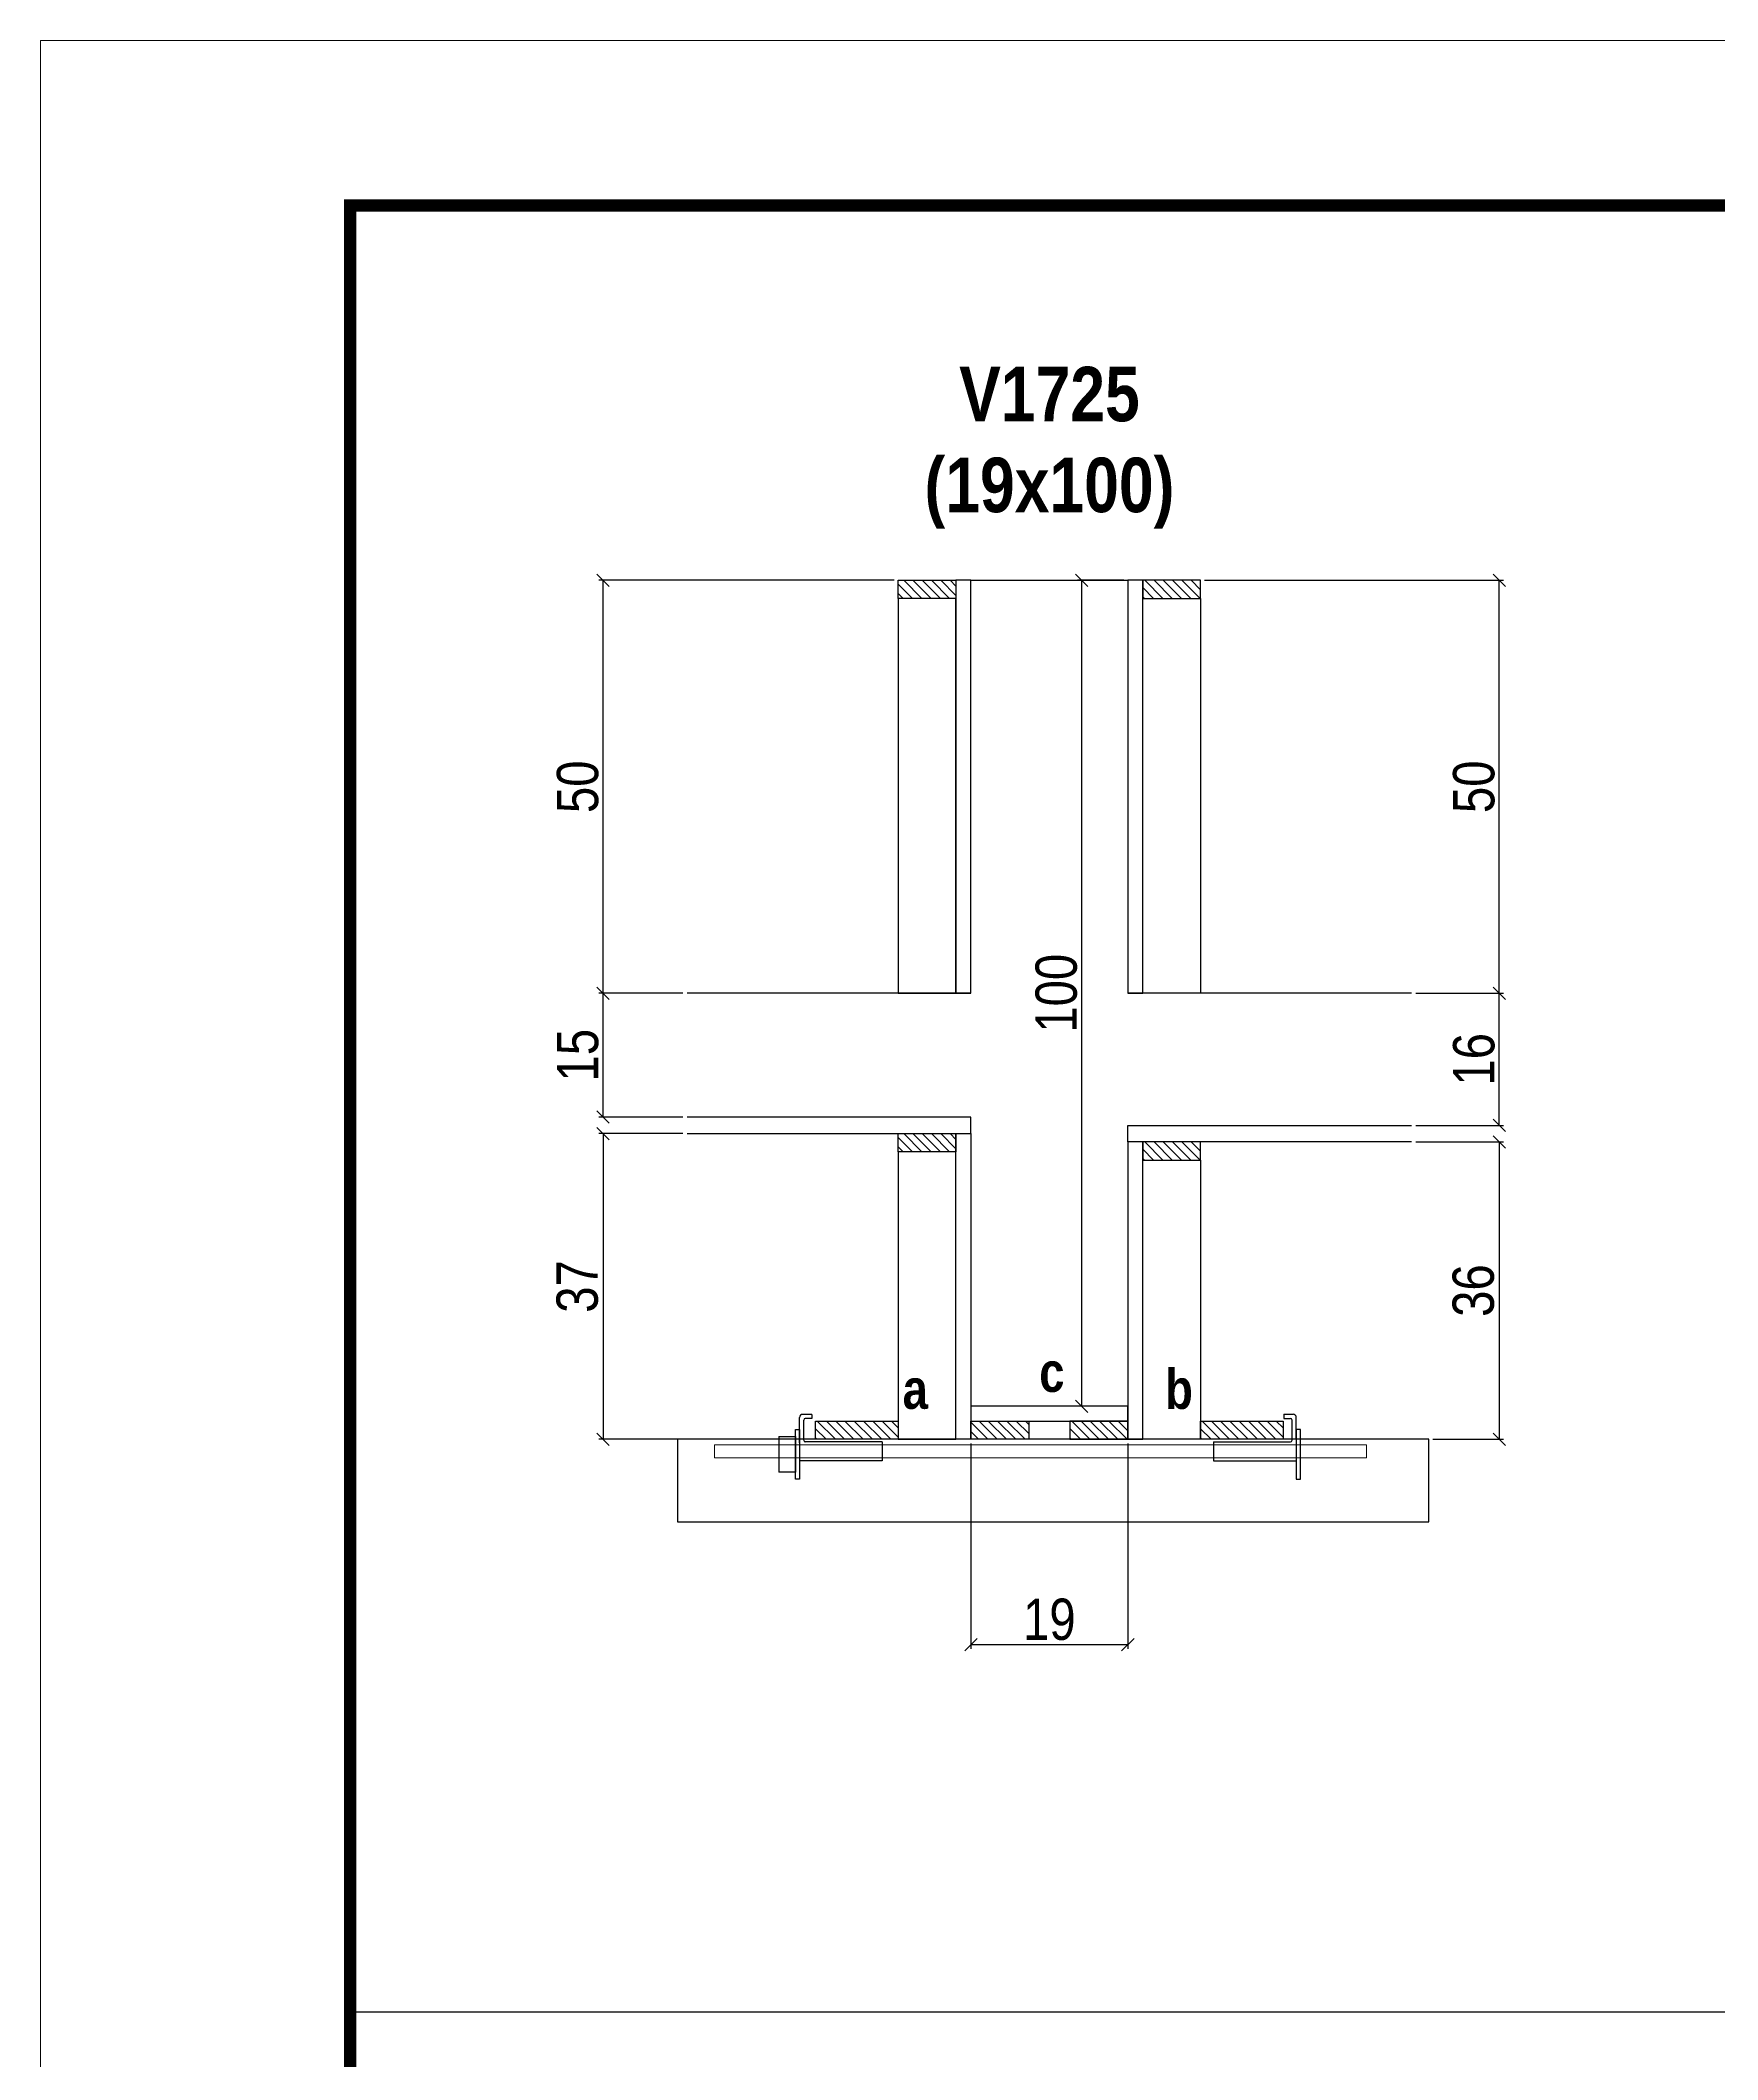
# Model space of a CAD drawing. Extents: x 3309 to 10008, y -2522 to 14608.
# Drawn here: x 3309.4 to 3715.4, y 8376 to 8865 of the extents above; entities that cross this region are included whole.
import ezdxf

# ---------------------------------------------------------------- set-up
doc = ezdxf.new("R2010")
doc.units = 0
doc.linetypes.add('DASHED', pattern=[0.75, 0.5, -0.25])
for name, color, linetype in [('barrote', 251, 'Continuous'), ('COTA', 241, 'Continuous'), ('detalhes', 4, 'Continuous'), ('NOMENCLATURA', 7, 'Continuous'), ('Painéis', 200, 'Continuous'), ('presilha', 1, 'Continuous'), ('SARR_2.2x10', 60, 'Continuous'), ('SARR_2.2x7', 40, 'Continuous'), ('SARR_3.5x7', 81, 'Continuous')]:
    doc.layers.add(name, color=color, linetype=linetype)
for name, color, linetype, lineweight in [('CONCRETO', 251, 'Continuous', 25), ('Folhas', 255, 'Continuous', 9), ('SARRAFO DE PRESSAO', 251, 'DASHED', 9), ('SCO-___-LAJ', 2, 'Continuous', 0)]:
    doc.layers.add(name, color=color, linetype=linetype, lineweight=lineweight)
doc.styles.add('COTA TECNICA 2X', font='techl___.ttf', dxfattribs={"height": 10})
doc.styles.add('TECNICA', font='techb___.ttf', dxfattribs={"height": 10})
doc.dimstyles.new('SECAO', dxfattribs={"dimscale": 0.333333, "dimtxt": 5, "dimasz": 9, "dimexe": 3, "dimexo": 3, "dimgap": 3, "dimtad": 1, "dimdec": 1, "dimlfac": 0.5, "dimzin": 12, "dimdsep": 46, "dimtxsty": 'COTA TECNICA 2X', "dimblk1": 'OBLIQUE', "dimblk2": 'OBLIQUE', "dimsah": 1, "dimcen": 0.9, "dimclrd": 4, "dimclre": 4, "dimclrt": 240, "dimadec": 1, "dimazin": 3, "dimtfac": 1, "dimtdec": 1, "dimtmove": 0, "dimatfit": 3, "dimfxl": 1, "dimtolj": 1, "dimtzin": 12, "dimarcsym": 0})
pattern_1 = [(135, (36770.1903, -114985.928), (-1.122532015, -1.122532015), [])]
pattern_2 = [(135, (36684.5903, -114782.328), (-1.122532015, -1.122532015), [])]

# ---------------------------------------------------------------- blocks, each defined once
blk = doc.blocks.new('9999999999')
at = {"layer": 'Folhas'}
blk.add_lwpolyline([(98138.98, 34190.21), (99623.98, 34190.21), (99623.98, 35240.21), (98138.98, 35240.21)], close=True, dxfattribs=at)
at = {"layer": 'Folhas', "color": 30, "const_width": 3}
blk.add_lwpolyline([(98213.98, 34230.21), (99583.98, 34230.21), (99583.98, 35200.21), (98213.98, 35200.21)], close=True, dxfattribs=at)
blk = doc.blocks.new('_Oblique')
at = {"color": 0, "linetype": 'ByBlock', "lineweight": -2}
blk.add_line((-0.5, -0.5), (0.5, 0.5), dxfattribs=at)
blk = doc.blocks.new('*D3151')
at = {"layer": 'COTA', "color": 4, "lineweight": -2, "transparency": 16777216}
for p, q in [((3534.65, 8525.24), (3534.65, 8475.49)), ((3572.65, 8525.24), (3572.65, 8475.49)), ((3572.65, 8476.49), (3534.65, 8476.49))]:
    blk.add_line(p, q, dxfattribs=at)
at = {"layer": 'Defpoints', "color": 0, "transparency": 16777216}
for p in [(3534.65, 8526.24), (3572.65, 8526.24), (3534.65, 8476.49)]:
    blk.add_point(p, dxfattribs=at)
at = {"layer": 'COTA', "color": 4, "lineweight": -2, "transparency": 16777216, "xscale": 3, "yscale": 3, "zscale": 3, "rotation": 180}
blk.add_blockref('_Oblique', (3534.65, 8476.49), dxfattribs=at)
at = {"layer": 'COTA', "color": 4, "lineweight": -2, "transparency": 16777216, "xscale": 3, "yscale": 3, "zscale": 3}
blk.add_blockref('_Oblique', (3572.65, 8476.49), dxfattribs=at)
at = {"layer": 'COTA', "color": 240, "transparency": 16777216, "insert": (3553.65, 8482.58), "char_height": 10, "attachment_point": 5, "style": 'COTA TECNICA 2X'}
blk.add_mtext('\\A1;19', dxfattribs=at)
blk = doc.blocks.new('*D3152')
at = {"layer": 'COTA', "color": 4, "lineweight": -2, "transparency": 16777216}
for p, q in [((3464.95, 8600.24), (3444.6, 8600.24)), ((3445.6, 8600.24), (3445.6, 8526.24)), ((3525.65, 8526.24), (3444.6, 8526.24))]:
    blk.add_line(p, q, dxfattribs=at)
at = {"layer": 'Defpoints', "color": 0, "transparency": 16777216}
for p in [(3465.95, 8600.24), (3445.6, 8526.24), (3526.65, 8526.24, 0)]:
    blk.add_point(p, dxfattribs=at)
at = {"layer": 'COTA', "color": 4, "lineweight": -2, "transparency": 16777216, "xscale": 3, "yscale": 3, "zscale": 3}
for p, rotation in [((3445.6, 8600.24), 90), ((3445.6, 8526.24), 270)]:
    blk.add_blockref('_Oblique', p, dxfattribs=dict(at, rotation=rotation))
at = {"layer": 'COTA', "color": 240, "transparency": 16777216, "insert": (3439.39, 8563.24), "char_height": 10, "attachment_point": 5, "rotation": 90, "style": 'COTA TECNICA 2X'}
blk.add_mtext('\\A1;37', dxfattribs=at)
blk = doc.blocks.new('*D3153')
at = {"layer": 'COTA', "color": 4, "lineweight": -2, "transparency": 16777216}
for p, q in [((3642.35, 8598.24), (3663.57, 8598.24)), ((3662.57, 8598.24), (3662.57, 8526.24)), ((3646.51, 8526.24), (3663.57, 8526.24))]:
    blk.add_line(p, q, dxfattribs=at)
at = {"layer": 'Defpoints', "color": 0, "transparency": 16777216}
for p in [(3641.35, 8598.24), (3645.51, 8526.24, 0), (3662.57, 8526.24)]:
    blk.add_point(p, dxfattribs=at)
at = {"layer": 'COTA', "color": 4, "lineweight": -2, "transparency": 16777216, "xscale": 3, "yscale": 3, "zscale": 3}
for p, rotation in [((3662.57, 8598.24), 90), ((3662.57, 8526.24), 270)]:
    blk.add_blockref('_Oblique', p, dxfattribs=dict(at, rotation=rotation))
at = {"layer": 'COTA', "color": 240, "transparency": 16777216, "insert": (3656.35, 8562.24), "char_height": 10, "attachment_point": 5, "rotation": 90, "style": 'COTA TECNICA 2X'}
blk.add_mtext('\\A1;36', dxfattribs=at)
blk = doc.blocks.new('*D3154')
at = {"layer": 'COTA', "color": 4, "lineweight": -2, "transparency": 16777216}
for p, q in [((3571.65, 8734.24), (3560.48, 8734.24)), ((3561.48, 8534.24), (3561.48, 8734.24)), ((3571.65, 8534.24), (3560.48, 8534.24))]:
    blk.add_line(p, q, dxfattribs=at)
at = {"layer": 'Defpoints', "color": 0, "transparency": 16777216}
for p in [(3561.48, 8734.24), (3572.65, 8734.24), (3572.65, 8534.24)]:
    blk.add_point(p, dxfattribs=at)
at = {"layer": 'COTA', "color": 4, "lineweight": -2, "transparency": 16777216, "xscale": 3, "yscale": 3, "zscale": 3}
for p, rotation in [((3561.48, 8734.24), 90), ((3561.48, 8534.24), 270)]:
    blk.add_blockref('_Oblique', p, dxfattribs=dict(at, rotation=rotation))
at = {"layer": 'COTA', "color": 240, "transparency": 16777216, "insert": (3555.37, 8634.24), "char_height": 10, "attachment_point": 5, "rotation": 90, "style": 'COTA TECNICA 2X'}
blk.add_mtext('\\A1;100', dxfattribs=at)
blk = doc.blocks.new('*D3155')
at = {"layer": 'COTA', "color": 4, "lineweight": -2, "transparency": 16777216}
for p, q in [((3642.35, 8634.24), (3663.57, 8634.24)), ((3662.57, 8602.24), (3662.57, 8634.24)), ((3642.35, 8602.24), (3663.57, 8602.24))]:
    blk.add_line(p, q, dxfattribs=at)
at = {"layer": 'Defpoints', "color": 0, "transparency": 16777216}
for p in [(3641.35, 8634.24), (3662.57, 8634.24), (3641.35, 8602.24)]:
    blk.add_point(p, dxfattribs=at)
at = {"layer": 'COTA', "color": 4, "lineweight": -2, "transparency": 16777216, "xscale": 3, "yscale": 3, "zscale": 3}
for p, rotation in [((3662.57, 8634.24), 90), ((3662.57, 8602.24), 270)]:
    blk.add_blockref('_Oblique', p, dxfattribs=dict(at, rotation=rotation))
at = {"layer": 'COTA', "color": 240, "transparency": 16777216, "insert": (3656.47, 8618.24), "char_height": 10, "attachment_point": 5, "rotation": 90, "style": 'COTA TECNICA 2X'}
blk.add_mtext('\\A1;16', dxfattribs=at)
blk = doc.blocks.new('*D3161')
at = {"layer": 'COTA', "color": 4, "lineweight": -2, "transparency": 16777216}
for p, q in [((3464.95, 8634.24), (3444.6, 8634.24)), ((3445.6, 8604.24), (3445.6, 8634.24)), ((3464.95, 8604.24), (3444.6, 8604.24))]:
    blk.add_line(p, q, dxfattribs=at)
at = {"layer": 'Defpoints', "color": 0, "transparency": 16777216}
for p in [(3445.6, 8634.24), (3465.95, 8634.24), (3465.95, 8604.24)]:
    blk.add_point(p, dxfattribs=at)
at = {"layer": 'COTA', "color": 4, "lineweight": -2, "transparency": 16777216, "xscale": 3, "yscale": 3, "zscale": 3}
for p, rotation in [((3445.6, 8634.24), 90), ((3445.6, 8604.24), 270)]:
    blk.add_blockref('_Oblique', p, dxfattribs=dict(at, rotation=rotation))
at = {"layer": 'COTA', "color": 240, "transparency": 16777216, "insert": (3439.49, 8619.24), "char_height": 10, "attachment_point": 5, "rotation": 90, "style": 'COTA TECNICA 2X'}
blk.add_mtext('\\A1;15', dxfattribs=at)
blk = doc.blocks.new('*D3162')
at = {"layer": 'COTA', "color": 4, "lineweight": -2, "transparency": 16777216}
for p, q in [((3516.05, 8734.24), (3444.6, 8734.24)), ((3445.6, 8634.24), (3445.6, 8734.24)), ((3464.95, 8634.24), (3444.6, 8634.24))]:
    blk.add_line(p, q, dxfattribs=at)
at = {"layer": 'Defpoints', "color": 0, "transparency": 16777216}
for p in [(3445.6, 8734.24), (3517.05, 8734.24), (3465.95, 8634.24)]:
    blk.add_point(p, dxfattribs=at)
at = {"layer": 'COTA', "color": 4, "lineweight": -2, "transparency": 16777216, "xscale": 3, "yscale": 3, "zscale": 3}
for p, rotation in [((3445.6, 8734.24), 90), ((3445.6, 8634.24), 270)]:
    blk.add_blockref('_Oblique', p, dxfattribs=dict(at, rotation=rotation))
at = {"layer": 'COTA', "color": 240, "transparency": 16777216, "insert": (3439.49, 8684.24), "char_height": 10, "attachment_point": 5, "rotation": 90, "style": 'COTA TECNICA 2X'}
blk.add_mtext('\\A1;50', dxfattribs=at)
blk = doc.blocks.new('*D3163')
at = {"layer": 'COTA', "color": 4, "lineweight": -2, "transparency": 16777216}
for p, q in [((3591.25, 8734.24), (3663.57, 8734.24)), ((3662.57, 8634.24), (3662.57, 8734.24)), ((3642.35, 8634.24), (3663.57, 8634.24))]:
    blk.add_line(p, q, dxfattribs=at)
at = {"layer": 'Defpoints', "color": 0, "transparency": 16777216}
for p in [(3590.25, 8734.24), (3662.57, 8734.24), (3641.35, 8634.24)]:
    blk.add_point(p, dxfattribs=at)
at = {"layer": 'COTA', "color": 4, "lineweight": -2, "transparency": 16777216, "xscale": 3, "yscale": 3, "zscale": 3}
for p, rotation in [((3662.57, 8734.24), 90), ((3662.57, 8634.24), 270)]:
    blk.add_blockref('_Oblique', p, dxfattribs=dict(at, rotation=rotation))
at = {"layer": 'COTA', "color": 240, "transparency": 16777216, "insert": (3656.46, 8684.24), "char_height": 10, "attachment_point": 5, "rotation": 90, "style": 'COTA TECNICA 2X'}
blk.add_mtext('\\A1;50', dxfattribs=at)
blk = doc.blocks.new('PRESILHA METÁLICA 1')
at = {"layer": 'presilha'}
for p, q in [((6, 15.5), (7.5, 15.5)), ((6, -2.5), (6, 15.5)), ((7.5, 10.64), (7.5, 19.86)), ((7.5, 15.5), (7.5, -2.5)), ((12, 21), (8.64, 21)), ((9, 11.57), (9, 18.93)), ((12, 19.5), (9.57, 19.5)), ((12, 21), (12, 19.5)), ((0, 13), (6, 13)), ((0, 13), (0, 0)), ((6, 13), (6, 0)), ((37.5, 11), (9.57, 11)), ((37.5, 11), (37.5, 4.1)), ((6, 0), (0, 0)), ((37.5, 4.1), (7.5, 4.1)), ((7.5, -2.5), (6, -2.5))]:
    blk.add_line(p, q, dxfattribs=at)
for centre, radius, start, end in [((8.64, 19.86), 1.14, 90, 180), ((9.57, 18.93), 0.57, 90, 180), ((9.57, 11.57), 0.57, 180, 270)]:
    blk.add_arc(centre, radius, start, end, dxfattribs=at)
blk = doc.blocks.new('PRESILHA METÁLICA 2')
at = {"layer": 'presilha'}
for p, q in [((-5.25, 23.5), (-5.25, 22)), ((-5.25, 23.5), (-1.89, 23.5)), ((-0.75, 14.64), (-0.75, 22.36)), ((-5.25, 22), (-2.82, 22)), ((-2.25, 14.07), (-2.25, 21.43)), ((0.75, 18), (-0.75, 18)), ((-0.75, 18), (-0.75, 0)), ((0.75, 0), (0.75, 18)), ((-30.75, 13.5), (-30.75, 6.6)), ((-30.75, 13.5), (-2.82, 13.5)), ((-30.75, 6.6), (-0.75, 6.6)), ((-0.75, 0), (0.75, 0))]:
    blk.add_line(p, q, dxfattribs=at)
for centre, radius, start, end in [((-1.89, 22.36), 1.14, 0, 90), ((-2.82, 21.43), 0.57, 0, 90), ((-2.82, 14.07), 0.57, 270, 0)]:
    blk.add_arc(centre, radius, start, end, dxfattribs=at)

msp = doc.modelspace()

# ---------------------------------------------------------------- hatches: boundary and pattern name
at = {"layer": 'SARR_2.2x10'}
h = msp.add_hatch(dxfattribs=at)
h.set_pattern_fill('ANSI31', color=256, scale=0.5, angle=90)
h.set_pattern_definition([(135, (36690.5903, -114985.928), (-1.122532015, -1.122532015), [])])
h.paths.add_polyline_path([(3497.05, 8530.64), (3497.05, 8526.24), (3517.05, 8526.24), (3517.05, 8530.64)])
h = msp.add_hatch(dxfattribs=at)
h.set_pattern_fill('ANSI31', color=256, scale=0.5, angle=90)
h.set_pattern_definition([(135, (36783.7903, -114985.928), (-1.122532015, -1.122532015), [])])
h.paths.add_polyline_path([(3590.25, 8530.64), (3590.25, 8526.24), (3610.25, 8526.24), (3610.25, 8530.64)])
at = {"layer": 'SARR_2.2x7'}
h = msp.add_hatch(dxfattribs=at)
h.set_pattern_fill('ANSI31', color=256, scale=0.5, angle=90)
h.set_pattern_definition(pattern_2)
h.paths.add_polyline_path([(3531.05, 8734.24), (3531.05, 8729.84), (3517.05, 8729.84), (3517.05, 8734.24)])
h = msp.add_hatch(dxfattribs=at)
h.set_pattern_fill('ANSI31', color=256, scale=0.5, angle=90)
h.set_pattern_definition(pattern_2)
h.paths.add_polyline_path([(3576.25, 8734.24), (3576.25, 8729.84), (3590.25, 8729.84), (3590.25, 8734.24)])
h = msp.add_hatch(dxfattribs=at)
h.set_pattern_fill('ANSI31', color=256, scale=0.5, angle=90)
h.set_pattern_definition([(135, (36684.5903, -114916.328), (-1.122532015, -1.122532015), [])])
h.paths.add_polyline_path([(3531.05, 8600.24), (3531.05, 8595.84), (3517.05, 8595.84), (3517.05, 8600.24)])
h = msp.add_hatch(dxfattribs=at)
h.set_pattern_fill('ANSI31', color=256, scale=0.5, angle=90)
h.set_pattern_definition([(135, (36684.5903, -114918.328), (-1.122532015, -1.122532015), [])])
h.paths.add_polyline_path([(3576.25, 8598.24), (3576.25, 8593.84), (3590.25, 8593.84), (3590.25, 8598.24)])
h = msp.add_hatch(dxfattribs=at)
h.set_pattern_fill('ANSI31', color=256, scale=0.5, angle=90)
h.set_pattern_definition(pattern_1)
h.paths.add_polyline_path([(3548.65, 8526.24), (3548.65, 8530.64), (3534.65, 8530.64), (3534.65, 8526.24)])
h = msp.add_hatch(dxfattribs=at)
h.set_pattern_fill('ANSI31', color=256, scale=0.5, angle=90)
h.set_pattern_definition(pattern_1)
h.paths.add_polyline_path([(3558.65, 8530.64), (3558.65, 8526.24), (3572.65, 8526.24), (3572.65, 8530.64)])

# ---------------------------------------------------------------- linework, layer by layer
at = {"layer": 'barrote'}
msp.add_lwpolyline([(3463.6, 8506.24), (3645.51, 8506.24), (3645.51, 8526.24), (3463.6, 8526.24)], close=True, dxfattribs=at)
at = {"layer": 'CONCRETO', "linetype": 'Continuous'}
for p, q in [((3534.65, 8734.24), (3572.65, 8734.24)), ((3534.65, 8634.24), (3465.95, 8634.24)), ((3641.35, 8634.24), (3572.65, 8634.24))]:
    msp.add_line(p, q, dxfattribs=at)
at = {"layer": 'COTA'}
msp.add_line((3384.37, 8387.61), (4754.37, 8387.61), dxfattribs=at)
at = {"layer": 'Painéis', "linetype": 'Continuous'}
for points in [[(3531.05, 8634.24), (3534.65, 8634.24), (3534.65, 8734.24), (3531.05, 8734.24)], [(3572.65, 8634.24), (3576.25, 8634.24), (3576.25, 8734.24), (3572.65, 8734.24)], [(3531.05, 8526.24), (3531.05, 8600.24), (3534.65, 8600.24), (3534.65, 8526.24)], [(3576.25, 8526.24), (3576.25, 8598.24), (3572.65, 8598.24), (3572.65, 8526.24)], [(3572.65, 8534.24), (3534.65, 8534.24), (3534.65, 8530.64), (3572.65, 8530.64)]]:
    msp.add_lwpolyline(points, close=True, dxfattribs=at)
at = {"layer": 'Painéis', "linetype": 'Continuous', "elevation": 0}
for points in [[(3465.95, 8600.24), (3534.65, 8600.24), (3534.65, 8604.24), (3465.95, 8604.24)], [(3641.35, 8598.24), (3572.65, 8598.24), (3572.65, 8602.24), (3641.35, 8602.24)]]:
    msp.add_lwpolyline(points, dxfattribs=at)
at = {"layer": 'SARR_2.2x10'}
for points in [[(3497.05, 8530.64), (3517.05, 8530.64), (3517.05, 8526.24), (3497.05, 8526.24)], [(3590.25, 8530.64), (3610.25, 8530.64), (3610.25, 8526.24), (3590.25, 8526.24)]]:
    msp.add_lwpolyline(points, close=True, dxfattribs=at)
at = {"layer": 'SARR_2.2x7', "elevation": 0}
for points in [[(3517.05, 8734.24), (3531.05, 8734.24), (3531.05, 8729.84), (3517.05, 8729.84)], [(3590.25, 8734.24), (3576.25, 8734.24), (3576.25, 8729.84), (3590.25, 8729.84)]]:
    msp.add_lwpolyline(points, close=True, dxfattribs=at)
at = {"layer": 'SARR_2.2x7'}
for points in [[(3517.05, 8600.24), (3531.05, 8600.24), (3531.05, 8595.84), (3517.05, 8595.84)], [(3590.25, 8598.24), (3576.25, 8598.24), (3576.25, 8593.84), (3590.25, 8593.84)], [(3534.65, 8530.64), (3548.65, 8530.64), (3548.65, 8526.24), (3534.65, 8526.24)], [(3572.65, 8530.64), (3558.65, 8530.64), (3558.65, 8526.24), (3572.65, 8526.24)]]:
    msp.add_lwpolyline(points, close=True, dxfattribs=at)
at = {"layer": 'SARR_3.5x7'}
for points in [[(3531.05, 8729.84), (3517.05, 8729.84), (3517.05, 8634.24), (3531.05, 8634.24)], [(3576.25, 8729.84), (3590.25, 8729.84), (3590.25, 8634.24), (3576.25, 8634.24)]]:
    msp.add_lwpolyline(points, close=True, dxfattribs=at)
at = {"layer": 'SARR_3.5x7', "elevation": 0}
for points in [[(3531.05, 8595.84), (3517.05, 8595.84), (3517.05, 8526.24), (3531.05, 8526.24)], [(3576.25, 8593.84), (3590.25, 8593.84), (3590.25, 8526.24), (3576.25, 8526.24)]]:
    msp.add_lwpolyline(points, close=True, dxfattribs=at)
at = {"layer": 'SCO-___-LAJ', "color": 1}
msp.add_lwpolyline([(3472.6, 8524.91), (3630.43, 8524.91), (3630.43, 8521.71), (3472.6, 8521.71)], close=True, dxfattribs=at)

# ---------------------------------------------------------------- block references
at = {"layer": 'presilha', "xscale": 0.6666666666666666, "yscale": 0.6666666666666666, "zscale": 0.6666666666666666}
for name, p in [('PRESILHA METÁLICA 1', (3488.18, 8518.27)), ('PRESILHA METÁLICA 2', (3613.93, 8516.61))]:
    msp.add_blockref(name, p, dxfattribs=at)
at = {"layer": 'SARRAFO DE PRESSAO', "color": 6, "linetype": 'ByBlock'}
msp.add_blockref('9999999999', (-94829.61, -26375.22), dxfattribs=at)

# ---------------------------------------------------------------- texts
at = {"layer": 'detalhes', "style": 'TECNICA'}
for s, p in [('c', (3551.2, 8537.71)), ('b', (3581.69, 8533.59)), ('a', (3518.13, 8533.6))]:
    msp.add_text(s, height=9.6, dxfattribs=at).set_placement(p)
at = {"layer": 'NOMENCLATURA', "insert": (3553.68, 8785.94), "char_height": 13.2, "attachment_point": 2, "style": 'TECNICA'}
msp.add_mtext_dynamic_manual_height_columns('V1725\\P(19x100)', width=300.2766, gutter_width=1, heights=[0], dxfattribs=at)

# ---------------------------------------------------------------- dimensions: what is measured, and where the dimension line sits
at = {"layer": 'COTA'}
for base, p1, p2, picture, middle in [((3445.6, 8734.24), (3465.95, 8634.24), (3517.05, 8734.24), '*D3162', (3439.49, 8684.24)), ((3662.57, 8734.24), (3641.35, 8634.24), (3590.25, 8734.24), '*D3163', (3656.46, 8684.24)), ((3445.6, 8634.24), (3465.95, 8604.24), (3465.95, 8634.24), '*D3161', (3439.49, 8619.24)), ((3662.57, 8634.24), (3641.35, 8602.24), (3641.35, 8634.24), '*D3155', (3656.47, 8618.24)), ((3445.6, 8526.24, 0), (3465.95, 8600.24), (3526.65, 8526.24), '*D3152', (3439.39, 8563.24, 0)), ((3662.57, 8526.24, 0), (3641.35, 8598.24), (3645.51, 8526.24), '*D3153', (3656.35, 8562.24, 0))]:
    dim = msp.add_linear_dim(base=base, p1=p1, p2=p2, angle=90, dimstyle='SECAO', dxfattribs=at)
    dim.commit()
    dim.dimension.update_dxf_attribs({"geometry": picture, "text_midpoint": middle})
for base, p1, p2, angle, picture, middle in [((3561.48, 8734.24), (3572.65, 8534.24), (3572.65, 8734.24), 90, '*D3154', (3561.48, 8634.24)), ((3534.65, 8476.49), (3572.65, 8526.24), (3534.65, 8526.24), 180, '*D3151', (3553.65, 8476.49))]:
    dim = msp.add_linear_dim(base=base, p1=p1, p2=p2, angle=angle, dimstyle='SECAO', dxfattribs=at)
    dim.commit()
    dim.dimension.update_dxf_attribs({"geometry": picture, "text_midpoint": middle, "dimtype": 160})

doc.saveas('drawing.dxf')
